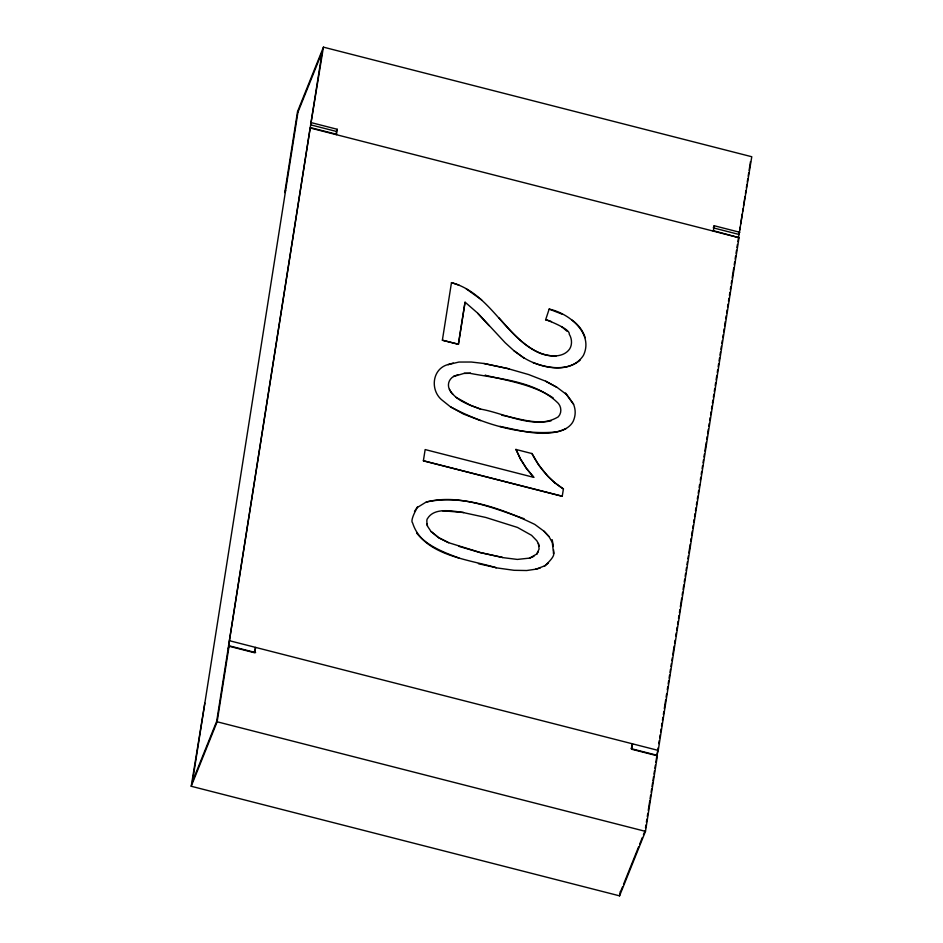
<?xml version="1.0" encoding="UTF-8"?>
<svg xmlns="http://www.w3.org/2000/svg" width="943" height="943" viewBox="0 0 943 943"><rect width="100%" height="100%" fill="white"/><g stroke="black" fill="none" stroke-linecap="round" stroke-linejoin="round"><path stroke-width="1.41" d="M426.825 523.754C428.853 530.838 425.376 519.805 427.639 518.402C434.534 507.157 452.392 511.094 463.555 512.52L442.515 510.741M539.184 546.233L538.382 543.463L539.101 549.05L536.65 554.178L538.288 551.796M553.576 549.816C554.908 565.729 549.875 524.049 553.329 546.516M631.244 748.683L632.541 743.838L631.68 749.237L657.389 755.815L645.484 831.372L619.563 895.85L191.217 786.262L204.831 703.148M191.217 786.262L217.138 721.784L229.043 646.214L254.74 652.792L255.588 647.393L254.304 652.25M255.636 652.591L228.607 645.672L310.247 127.553L335.861 134.106M311.532 122.708L337.229 129.285L336.368 131.431L310.671 124.853L323.437 47.15L751.783 156.738L739.017 234.453L713.309 227.876L714.181 225.731L739.878 232.308M336.368 131.431L336.38 134.684L337.229 129.285M515.904 449.457L531.923 453.559C539.266 467.728 549.84 480.376 563.419 488.934L562.228 496.313L423.383 460.785L425.152 449.563L533.738 477.347L526.43 468.506L520.489 459.147L515.951 449.351L520.524 459.029L526.465 468.4L533.773 477.241M513.994 350.772L523.837 357.916L513.994 350.772L505.177 342.733L477.901 313.335L465.064 302.161L458.392 344.325L442.373 340.223L451.473 282.641C490.195 293.049 504.646 337.453 539.938 353.189C549.675 356.973 563.254 357.975 569.619 349.028C572.283 344.902 572.106 338.749 569.23 334.152C570.68 327.197 531.722 314.938 551.478 321.61M458.392 344.325L465.029 302.267M713.332 231.129L714.181 225.731M619.563 895.85L620.246 891.512M645.495 827.966L645.955 825.007M646.391 822.249L646.874 819.184M647.299 816.532L647.794 813.361M648.254 810.45L649.774 800.819M650.081 798.815L650.67 795.102M651.118 792.25L651.696 788.631M652.026 786.533L652.603 782.808M652.921 780.816L653.593 776.537M653.982 774.085L654.501 770.82M654.902 768.262L655.397 765.103M655.821 762.439L658.108 747.893M658.78 743.626L659.251 740.62M659.699 737.803L660.171 734.797M660.619 731.98L661.09 728.986M661.538 726.157L662.01 723.163M662.457 720.334L662.917 717.34M663.365 714.511L663.837 711.529M664.285 708.688L665.675 699.883M666.123 697.054L666.595 694.072M667.267 689.769L667.738 686.787M668.186 683.946L668.658 680.976M669.106 678.135L669.565 675.153M670.025 672.312L670.485 669.33M670.933 666.489L671.404 663.518M671.852 660.666L672.324 657.695M672.772 654.843L674.151 646.061M674.61 643.197L675.07 640.238M675.754 635.924L676.214 632.965M676.673 630.101L677.133 627.142M677.593 624.278L678.052 621.319M678.5 618.455L678.972 615.508M679.42 612.632L679.891 609.685M680.339 606.82L681.718 598.051M682.178 595.174L682.638 592.228M683.086 589.351L683.781 584.955M684.241 582.079L684.701 579.132M685.16 576.256L685.62 573.309M686.068 570.432L686.539 567.497M686.987 564.609L687.447 561.674M687.907 558.786L688.366 555.851M688.826 552.963L690.205 544.217M690.665 541.329L691.125 538.394M691.573 535.506L692.268 531.121M692.728 528.221L693.188 525.31M693.635 522.398L694.095 519.487M694.555 516.587L695.015 513.664M695.474 510.764L695.934 507.841M696.394 504.941L696.853 502.03M697.313 499.118L697.773 496.207M698.233 493.295L698.68 490.384M699.14 487.484L699.6 484.561M700.295 480.199L700.755 477.288M701.203 474.388L701.663 471.465M702.122 468.565L702.582 465.642M703.042 462.742L703.502 459.819M703.961 456.931L704.421 453.996M704.881 451.108L706.248 442.361M706.708 439.473L707.167 436.538M707.627 433.65L708.323 429.265M708.771 426.377L709.23 423.442M709.69 420.554L710.15 417.619M710.609 414.731L711.069 411.796M711.529 408.92L711.989 405.973M712.436 403.097L712.908 400.15M713.356 397.274L713.827 394.327M714.275 391.463L714.735 388.504M715.195 385.64L715.654 382.693M716.114 379.817L716.798 375.408M717.258 372.544L717.717 369.585M718.177 366.721L718.637 363.762M719.085 360.91L719.556 357.951M720.004 355.087L720.476 352.128M720.923 349.264L721.395 346.305M721.843 343.452L722.303 340.482M722.762 337.629L723.222 334.659M723.67 331.806L724.141 328.836M724.589 325.995L725.285 321.563M725.733 318.71L726.204 315.74M726.652 312.899L727.124 309.917M727.572 307.076L728.043 304.094M728.491 301.253L728.963 298.271M729.41 295.442L729.87 292.46M730.318 289.619L730.79 286.637M731.238 283.796L731.709 280.814M732.157 277.985L733.772 267.718M734.22 264.889L734.68 261.977M735.139 259.066L735.611 256.072M736.059 253.243L736.53 250.249M736.966 247.431L737.438 244.426M737.886 241.608L739.265 232.874M739.689 230.163L740.184 227.063M740.632 224.151L742.247 213.967M742.612 211.597L743.072 208.733M743.52 205.88L744.994 196.509M745.453 193.598L745.913 190.686M746.373 187.775L746.891 184.451M747.28 181.964L747.799 178.734M748.2 176.141L748.695 173.017M749.119 170.318L750.498 161.595M631.327 748.707L656.953 755.26L658.238 750.416L739.029 237.695L712.979 230.599M553.317 553.046C556.841 557.219 535.541 573.191 548.402 563.006M414.496 511.401C423.855 497.586 408.743 519.416 412.61 522.917C422.723 555.38 468.376 559.305 496.23 567.71L478.431 563.702M545.573 319.96L549.168 309.092C569.277 313.3 593.866 333.563 583.422 355.405C570.81 374.772 540.799 368.324 523.884 357.81M323.437 47.15L297.517 111.628L284.762 192.584L285.623 190.439M228.182 648.371L229.043 646.214M451.473 282.641L459.088 285.163M442.373 340.223L458.439 344.219M466.219 288.841L481.661 299.921M453.265 363.055L448.031 364.635L458.911 362.053L471.3 362.029L483.924 363.491L509.126 368.854L483.924 363.491M477.853 313.453L489.063 325.641M457.779 374.701L453.583 376.505L464.168 373.357L470.368 373.298L464.168 373.357M452.899 394.268C451.202 393.443 447.347 385.404 450.837 391.758C457.909 401.376 469.897 405.184 480.647 409.121C504.694 413.199 535.695 430.739 558.291 416.806C561.839 413.022 561.462 407.246 558.468 403.533C536.378 381.196 499.884 378.992 470.321 373.404M423.383 460.785L562.276 496.207M480.612 420.625L463.52 414.06L450.99 407.117C483.17 424.044 520.736 435.725 557.372 431.823C563.843 430.468 570.362 426.908 573.179 421.344C575.713 415.58 575.843 410.099 573.568 404.276C559.859 385.817 566.142 393.196 573.568 404.276M456.141 397.416L470.286 405.207L480.647 409.121M498.823 317.885L498.859 317.779C513.888 334.411 531.557 356.454 556.111 355.983M524.049 518.603L524.002 518.709C493.354 507.959 459.076 493.637 426.377 502.006C462.4 494.073 502.607 508.866 534.799 524.426L544.005 531.227L549.026 536.614L551.879 541.765M416.617 533.043C426.955 545.879 443.681 552.386 458.958 558.008L458.923 558.115M485.209 375.137L485.162 375.243C508.218 380.748 533.314 384.72 553.211 397.946M448.597 542.685L438.695 537.793L431.257 531.64L438.743 537.687L448.597 542.685L480.246 552.504L502.525 557.466L480.211 552.61L459.041 546.386M501.9 415.132L501.853 415.238C517.813 418.338 534.999 424.433 551.089 420.837M500.073 426.33L500.038 426.436C521.267 430.597 545.349 438.412 566.095 428.546M549.168 309.092L562.346 314.243M533.019 362.619L533.066 362.513C547.765 368.395 567.038 371.2 580.075 360.191M561.545 326.573L567.144 331.323M545.691 381.22L556.441 387.054L545.691 381.22L528.622 374.548L509.09 368.961M572.095 320.137C577.906 324.309 583.01 330.486 585.131 337.665M538.877 465.37L531.97 453.453M563.419 488.934L555.191 483.052M533.95 556.311L529.447 558.221L536.685 554.071M544.005 531.227L549.026 536.614M540.256 567.969L535.683 569.313L544.453 565.93M620.848 891.005L622.463 886.986M623.535 884.31L638.588 846.873M639.66 844.197L642.348 837.514M643.432 834.838L645.047 830.818M453.63 376.398C449.021 379.239 447.206 384.166 449.269 389.164M417.655 507.275L426.425 501.9M448.066 364.528C431.623 368.902 429.914 391.156 442.75 400.657L450.943 407.223M529.495 558.115L517.353 559.423L502.478 557.572M535.718 569.207L526.654 570.527L514.053 570.303L496.183 567.816M463.52 512.627L485.775 517.459L517.495 527.443L531.569 535.318L536.862 540.799L538.335 543.569M310.683 128.107L739.029 237.695M229.892 640.827L658.238 750.416M217.138 721.784L645.484 831.372M556.488 386.936L565.659 393.856M555.156 483.158L547.977 476.415L538.913 465.264M431.21 531.746L427.662 526.442M297.953 112.182L192.502 781.405L216.701 721.23L322.152 51.995L297.953 112.182"/></g></svg>
